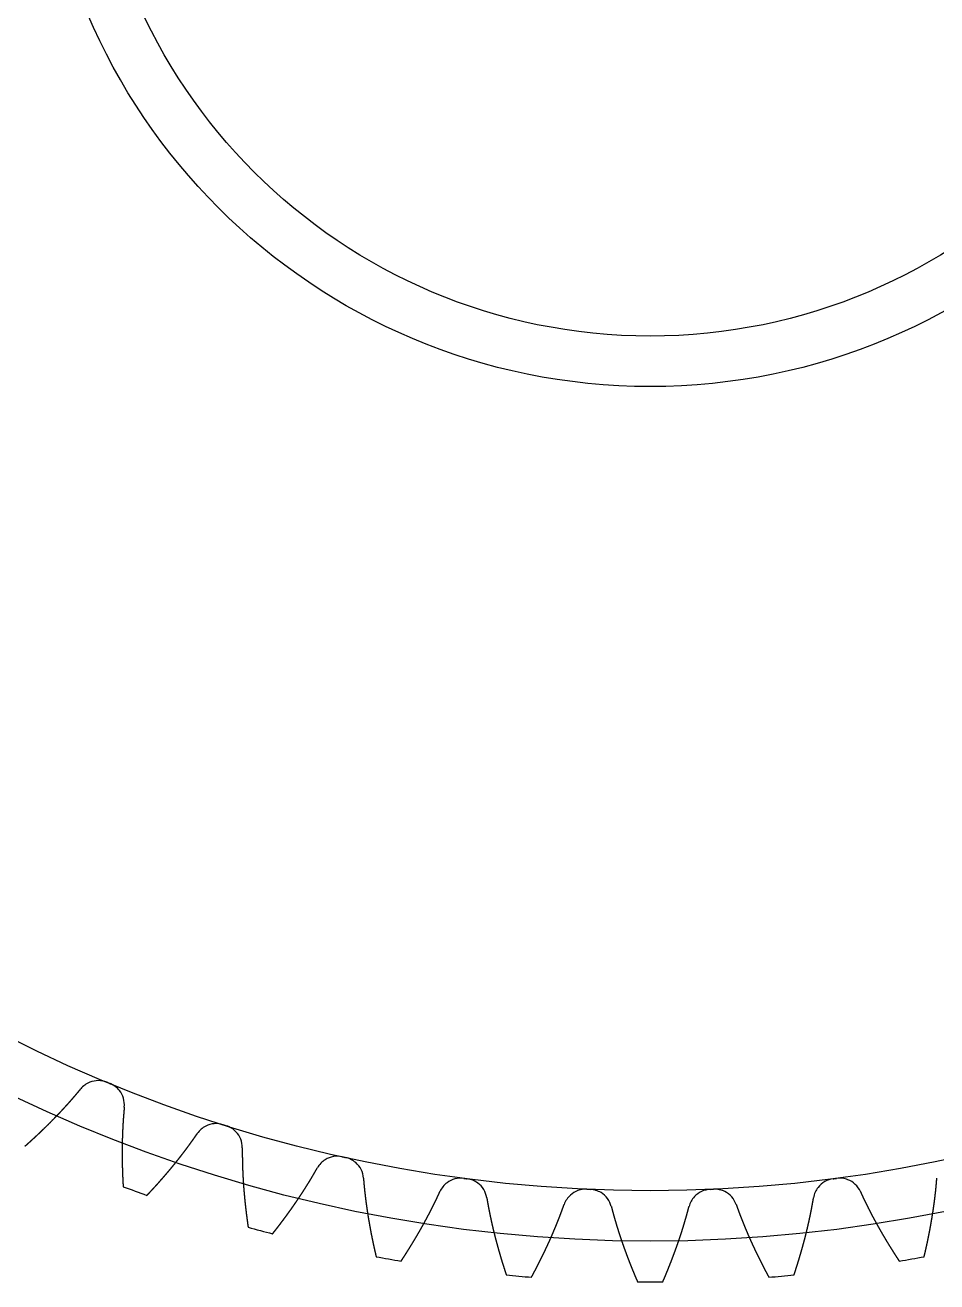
# Model space of a CAD drawing. Header units: centimetres. Extents: x -4.62 to 4.63, y -4.62 to 4.62.
# Drawn here: x -1.919 to 0.88, y -4.625 to -0.765 of the extents above; entities that cross this region are included whole.
import ezdxf

# ---------------------------------------------------------------- set-up
doc = ezdxf.new("R2010")
doc.units = ezdxf.units.CM
doc.header["$MEASUREMENT"] = 0
for name, color, linetype in [('', 7, 'Continuous'), ('Spur Gear (30 teeth)_Sketch1', 7, 'Continuous'), ('Spur Gear (30 teeth)_Sketch2', 7, 'Continuous'), ('Spur Gear (30 teeth)_Sketch3', 7, 'Continuous'), ('Spur Gear (72 teeth)_Sketch1', 7, 'Continuous'), ('Spur Gear (72 teeth)_Sketch3', 7, 'Continuous')]:
    doc.layers.add(name, color=color, linetype=linetype)

# ---------------------------------------------------------------- blocks, each defined once
blk = doc.blocks.new('SpurGear(72teeth)')
at = {"layer": 'Spur Gear (72 teeth)_Sketch1'}
blk.add_circle((0, 0), 4.3449, dxfattribs=at)
at = {"layer": 'Spur Gear (72 teeth)_Sketch3'}
blk.add_circle((0, 0), 4.5, dxfattribs=at)
blk = doc.blocks.new('SpurGear(30teeth)')
at = {"layer": 'Spur Gear (30 teeth)_Sketch1'}
for radius in [1.7199, 0.25]:
    blk.add_circle((0, 0), radius, dxfattribs=at)
blk.add_point((0, 0), dxfattribs=at)
at = {"layer": 'Spur Gear (30 teeth)_Sketch2'}
for p, q in [((1.715, 0.1156), (1.7579, 0.1184)), ((1.715, -0.1156), (1.715, 0.1156)), ((1.715, -0.1156), (1.7579, -0.1184))]:
    blk.add_line(p, q, dxfattribs=at)
blk.add_arc((0, 0), 2, 358.6797, 1.3203, dxfattribs=at)
for points in [[(1.7579, 0.1184), (1.7586, 0.1185), (1.76, 0.1185), (1.7621, 0.1186), (1.7649, 0.1186), (1.7683, 0.1185), (1.7718, 0.1183), (1.7753, 0.118), (1.7788, 0.1177), (1.7822, 0.1173), (1.7857, 0.117), (1.7892, 0.1166), (1.7927, 0.1162), (1.7962, 0.1157), (1.7996, 0.1152), (1.8031, 0.1146), (1.8066, 0.1141), (1.8101, 0.1134), (1.8136, 0.1128), (1.817, 0.1121), (1.8205, 0.1114), (1.824, 0.1107), (1.8275, 0.11), (1.831, 0.1092), (1.8344, 0.1084), (1.8379, 0.1076), (1.8414, 0.1067), (1.8449, 0.1059), (1.8483, 0.105), (1.8518, 0.1041), (1.8553, 0.1031), (1.8587, 0.1022), (1.8622, 0.1012), (1.8657, 0.1002), (1.8691, 0.0991), (1.8726, 0.0981), (1.8761, 0.097), (1.8795, 0.0959), (1.883, 0.0948), (1.8864, 0.0937), (1.8899, 0.0925), (1.8934, 0.0914), (1.8968, 0.0902), (1.9003, 0.089), (1.9037, 0.0877), (1.9072, 0.0865), (1.9106, 0.0852), (1.9141, 0.0839), (1.9175, 0.0826), (1.9209, 0.0813), (1.9244, 0.0799), (1.9278, 0.0786), (1.9313, 0.0772), (1.9347, 0.0758), (1.9381, 0.0744), (1.9415, 0.073), (1.945, 0.0715), (1.9484, 0.0701), (1.9518, 0.0686), (1.9552, 0.0671), (1.9587, 0.0656), (1.9621, 0.064), (1.9655, 0.0625), (1.9689, 0.0609), (1.9723, 0.0593), (1.9757, 0.0577), (1.9791, 0.0561), (1.9825, 0.0545), (1.9859, 0.0528), (1.9893, 0.0512), (1.9927, 0.0495), (1.9954, 0.0481), (1.9974, 0.0471), (1.9988, 0.0464), (1.9995, 0.0461)], [(1.7579, -0.1184), (1.7586, -0.1185), (1.76, -0.1185), (1.7621, -0.1186), (1.7649, -0.1186), (1.7683, -0.1185), (1.7718, -0.1183), (1.7753, -0.118), (1.7788, -0.1177), (1.7822, -0.1173), (1.7857, -0.117), (1.7892, -0.1166), (1.7927, -0.1162), (1.7962, -0.1157), (1.7996, -0.1152), (1.8031, -0.1146), (1.8066, -0.1141), (1.8101, -0.1134), (1.8136, -0.1128), (1.817, -0.1121), (1.8205, -0.1114), (1.824, -0.1107), (1.8275, -0.11), (1.831, -0.1092), (1.8344, -0.1084), (1.8379, -0.1076), (1.8414, -0.1067), (1.8449, -0.1059), (1.8483, -0.105), (1.8518, -0.1041), (1.8553, -0.1031), (1.8587, -0.1022), (1.8622, -0.1012), (1.8657, -0.1002), (1.8691, -0.0991), (1.8726, -0.0981), (1.8761, -0.097), (1.8795, -0.0959), (1.883, -0.0948), (1.8864, -0.0937), (1.8899, -0.0925), (1.8934, -0.0914), (1.8968, -0.0902), (1.9003, -0.089), (1.9037, -0.0877), (1.9072, -0.0865), (1.9106, -0.0852), (1.9141, -0.0839), (1.9175, -0.0826), (1.9209, -0.0813), (1.9244, -0.0799), (1.9278, -0.0786), (1.9313, -0.0772), (1.9347, -0.0758), (1.9381, -0.0744), (1.9415, -0.073), (1.945, -0.0715), (1.9484, -0.0701), (1.9518, -0.0686), (1.9552, -0.0671), (1.9587, -0.0656), (1.9621, -0.064), (1.9655, -0.0625), (1.9689, -0.0609), (1.9723, -0.0593), (1.9757, -0.0577), (1.9791, -0.0561), (1.9825, -0.0545), (1.9859, -0.0528), (1.9893, -0.0512), (1.9927, -0.0495), (1.9954, -0.0481), (1.9974, -0.0471), (1.9988, -0.0464), (1.9995, -0.0461)]]:
    blk.add_open_spline(points, degree=5, dxfattribs=at)
blk.add_point((0, 0), dxfattribs=at)
at = {"layer": 'Spur Gear (30 teeth)_Sketch3'}
blk.add_circle((0, 0), 1.875, dxfattribs=at)
blk.add_point((0, 0), dxfattribs=at)

msp = doc.modelspace()

# ---------------------------------------------------------------- linework, layer by layer
at = {"layer": ''}
for radius, start, end in [(4.3449, 247.4288, 247.5712), (4.3449, 252.4288, 252.5712), (4.3449, 257.4288, 257.5712), (4.3449, 262.4288, 262.5712), (4.3449, 277.4288, 277.5712), (4.625, 249.5186, 250.4814), (4.3449, 267.4288, 267.5712), (4.3449, 272.4288, 272.5712), (4.625, 254.5186, 255.4814), (4.625, 259.5186, 260.4814), (4.625, 279.5186, 280.4814), (4.625, 264.5186, 265.4814), (4.625, 269.5186, 270.4814), (4.625, 274.5186, 275.4814)]:
    msp.add_arc((0, 0, 0.5), radius, start, end, dxfattribs=at)
for points, degree, knots in [([(-1.6677, -4.0121, 0.5), (-1.6761, -4.0086, 0.5), (-1.6852, -4.0068, 0.5), (-1.7034, -4.0067, 0.5), (-1.7124, -4.0085, 0.5), (-1.7263, -4.0141, 0.5), (-1.7314, -4.0169, 0.5), (-1.7408, -4.0239, 0.5), (-1.7451, -4.0279, 0.5), (-1.7488, -4.0324, 0.5)], 3, [0, 0, 0, 0, 0.02734511, 0.02734511, 0.05469023, 0.05469023, 0.07222623, 0.07222623, 0.08976223, 0.08976223, 0.08976223, 0.08976223]), ([(-1.9193, -4.2079, 0.5), (-1.9184, -4.2071, 0.5), (-1.9166, -4.2055, 0.5), (-1.9139, -4.2031, 0.5), (-1.9102, -4.1998, 0.5), (-1.9057, -4.1957, 0.5), (-1.9012, -4.1917, 0.5), (-1.8967, -4.1875, 0.5), (-1.8922, -4.1834, 0.5), (-1.8878, -4.1793, 0.5), (-1.8833, -4.1752, 0.5), (-1.8789, -4.171, 0.5), (-1.8745, -4.1668, 0.5), (-1.8701, -4.1627, 0.5), (-1.8658, -4.1585, 0.5), (-1.8614, -4.1543, 0.5), (-1.8571, -4.1501, 0.5), (-1.8528, -4.1458, 0.5), (-1.8485, -4.1416, 0.5), (-1.8442, -4.1374, 0.5), (-1.84, -4.1331, 0.5), (-1.8358, -4.1288, 0.5), (-1.8316, -4.1245, 0.5), (-1.8274, -4.1203, 0.5), (-1.8232, -4.1159, 0.5), (-1.819, -4.1116, 0.5), (-1.8149, -4.1073, 0.5), (-1.8108, -4.1029, 0.5), (-1.8067, -4.0986, 0.5), (-1.8026, -4.0942, 0.5), (-1.7986, -4.0898, 0.5), (-1.7946, -4.0854, 0.5), (-1.7906, -4.081, 0.5), (-1.7866, -4.0766, 0.5), (-1.7826, -4.0721, 0.5), (-1.7787, -4.0677, 0.5), (-1.7748, -4.0632, 0.5), (-1.7709, -4.0587, 0.5), (-1.767, -4.0543, 0.5), (-1.7632, -4.0497, 0.5), (-1.7594, -4.0452, 0.5), (-1.7557, -4.0409, 0.5), (-1.7528, -4.0374, 0.5), (-1.7507, -4.0348, 0.5), (-1.7494, -4.0332, 0.5), (-1.7488, -4.0324, 0.5)], 5, [-1, -1, -1, -1, -1, -1, -0.9857143, -0.9714286, -0.9571429, -0.9428571, -0.9285714, -0.9142857, -0.9, -0.8857143, -0.8714286, -0.8571429, -0.8428571, -0.8285714, -0.8142857, -0.8, -0.7857143, -0.7714286, -0.7571429, -0.7428571, -0.7285714, -0.7142857, -0.7, -0.6857143, -0.6714286, -0.6571429, -0.6428571, -0.6285714, -0.6142857, -0.6, -0.5857143, -0.5714286, -0.5571429, -0.5428571, -0.5285714, -0.5142857, -0.5, -0.4857143, -0.4714286, -0.4571429, -0.4428571, -0.4285714, -0.4169569, -0.4169569, -0.4169569, -0.4169569, -0.4169569, -0.4169569]), ([(-1.6148, -4.0879, 0.5), (-1.6139, -4.0789, 0.5), (-1.6148, -4.0697, 0.5), (-1.62, -4.0522, 0.5), (-1.6242, -4.0441, 0.5), (-1.6336, -4.0324, 0.5), (-1.6379, -4.0284, 0.5), (-1.6472, -4.0214, 0.5), (-1.6523, -4.0185, 0.5), (-1.6577, -4.0162, 0.5)], 3, [0, 0, 0, 0, 0.02734511, 0.02734511, 0.05469023, 0.05469023, 0.07222623, 0.07222623, 0.08976223, 0.08976223, 0.08976223, 0.08976223]), ([(-1.6148, -4.0879, 0.5), (-1.6149, -4.0889, 0.5), (-1.6151, -4.091, 0.5), (-1.6154, -4.0943, 0.5), (-1.6158, -4.0988, 0.5), (-1.6163, -4.1045, 0.5), (-1.6168, -4.1104, 0.5), (-1.6173, -4.1163, 0.5), (-1.6178, -4.1222, 0.5), (-1.6182, -4.1281, 0.5), (-1.6186, -4.134, 0.5), (-1.6189, -4.14, 0.5), (-1.6193, -4.1459, 0.5), (-1.6196, -4.1518, 0.5), (-1.6199, -4.1578, 0.5), (-1.6201, -4.1637, 0.5), (-1.6204, -4.1697, 0.5), (-1.6206, -4.1757, 0.5), (-1.6208, -4.1816, 0.5), (-1.621, -4.1876, 0.5), (-1.6211, -4.1936, 0.5), (-1.6212, -4.1996, 0.5), (-1.6213, -4.2056, 0.5), (-1.6214, -4.2116, 0.5), (-1.6214, -4.2176, 0.5), (-1.6215, -4.2236, 0.5), (-1.6215, -4.2296, 0.5), (-1.6215, -4.2357, 0.5), (-1.6214, -4.2417, 0.5), (-1.6214, -4.2477, 0.5), (-1.6213, -4.2538, 0.5), (-1.6212, -4.2598, 0.5), (-1.6211, -4.2658, 0.5), (-1.6209, -4.2719, 0.5), (-1.6208, -4.2779, 0.5), (-1.6206, -4.284, 0.5), (-1.6204, -4.2901, 0.5), (-1.6201, -4.2961, 0.5), (-1.6199, -4.3022, 0.5), (-1.6196, -4.3083, 0.5), (-1.6193, -4.3144, 0.5), (-1.619, -4.3205, 0.5), (-1.6187, -4.3253, 0.5), (-1.6185, -4.329, 0.5), (-1.6184, -4.3314, 0.5), (-1.6183, -4.3326, 0.5)], 5, [0.4169569, 0.4169569, 0.4169569, 0.4169569, 0.4169569, 0.4169569, 0.4285714, 0.4428571, 0.4571429, 0.4714286, 0.4857143, 0.5, 0.5142857, 0.5285714, 0.5428571, 0.5571429, 0.5714286, 0.5857143, 0.6, 0.6142857, 0.6285714, 0.6428571, 0.6571429, 0.6714286, 0.6857143, 0.7, 0.7142857, 0.7285714, 0.7428571, 0.7571429, 0.7714286, 0.7857143, 0.8, 0.8142857, 0.8285714, 0.8428571, 0.8571429, 0.8714286, 0.8857143, 0.9, 0.9142857, 0.9285714, 0.9428571, 0.9571429, 0.9714286, 0.9857143, 1, 1, 1, 1, 1, 1]), ([(-1.3117, -4.1422, 0.5), (-1.3204, -4.1394, 0.5), (-1.3295, -4.1384, 0.5), (-1.3477, -4.1399, 0.5), (-1.3565, -4.1424, 0.5), (-1.3699, -4.1492, 0.5), (-1.3747, -4.1525, 0.5), (-1.3835, -4.1603, 0.5), (-1.3874, -4.1647, 0.5), (-1.3907, -4.1695, 0.5)], 3, [0, 0, 0, 0, 0.02734511, 0.02734511, 0.05469023, 0.05469023, 0.07222623, 0.07222623, 0.08976223, 0.08976223, 0.08976223, 0.08976223]), ([(-1.2524, -4.2131, 0.5), (-1.2522, -4.204, 0.5), (-1.2539, -4.1949, 0.5), (-1.2606, -4.178, 0.5), (-1.2656, -4.1703, 0.5), (-1.276, -4.1595, 0.5), (-1.2805, -4.1558, 0.5), (-1.2905, -4.1496, 0.5), (-1.2958, -4.1472, 0.5), (-1.3014, -4.1454, 0.5)], 3, [0, 0, 0, 0, 0.02734511, 0.02734511, 0.05469023, 0.05469023, 0.07222623, 0.07222623, 0.08976223, 0.08976223, 0.08976223, 0.08976223]), ([(-1.5453, -4.3592, 0.5), (-1.5444, -4.3583, 0.5), (-1.5428, -4.3566, 0.5), (-1.5402, -4.3539, 0.5), (-1.5369, -4.3503, 0.5), (-1.5328, -4.3459, 0.5), (-1.5286, -4.3414, 0.5), (-1.5245, -4.3369, 0.5), (-1.5204, -4.3324, 0.5), (-1.5163, -4.3279, 0.5), (-1.5123, -4.3234, 0.5), (-1.5082, -4.3189, 0.5), (-1.5042, -4.3144, 0.5), (-1.5002, -4.3098, 0.5), (-1.4962, -4.3053, 0.5), (-1.4923, -4.3007, 0.5), (-1.4883, -4.2961, 0.5), (-1.4844, -4.2916, 0.5), (-1.4805, -4.287, 0.5), (-1.4766, -4.2824, 0.5), (-1.4728, -4.2777, 0.5), (-1.4689, -4.2731, 0.5), (-1.4651, -4.2685, 0.5), (-1.4613, -4.2638, 0.5), (-1.4575, -4.2592, 0.5), (-1.4538, -4.2545, 0.5), (-1.45, -4.2498, 0.5), (-1.4463, -4.2451, 0.5), (-1.4426, -4.2404, 0.5), (-1.439, -4.2357, 0.5), (-1.4353, -4.231, 0.5), (-1.4317, -4.2263, 0.5), (-1.4281, -4.2215, 0.5), (-1.4245, -4.2168, 0.5), (-1.4209, -4.212, 0.5), (-1.4174, -4.2072, 0.5), (-1.4139, -4.2024, 0.5), (-1.4104, -4.1976, 0.5), (-1.407, -4.1928, 0.5), (-1.4035, -4.188, 0.5), (-1.4001, -4.1832, 0.5), (-1.3969, -4.1785, 0.5), (-1.3943, -4.1748, 0.5), (-1.3924, -4.1721, 0.5), (-1.3912, -4.1703, 0.5), (-1.3907, -4.1695, 0.5)], 5, [-1, -1, -1, -1, -1, -1, -0.9857143, -0.9714286, -0.9571429, -0.9428571, -0.9285714, -0.9142857, -0.9, -0.8857143, -0.8714286, -0.8571429, -0.8428571, -0.8285714, -0.8142857, -0.8, -0.7857143, -0.7714286, -0.7571429, -0.7428571, -0.7285714, -0.7142857, -0.7, -0.6857143, -0.6714286, -0.6571429, -0.6428571, -0.6285714, -0.6142857, -0.6, -0.5857143, -0.5714286, -0.5571429, -0.5428571, -0.5285714, -0.5142857, -0.5, -0.4857143, -0.4714286, -0.4571429, -0.4428571, -0.4285714, -0.4169569, -0.4169569, -0.4169569, -0.4169569, -0.4169569, -0.4169569]), ([(-1.2524, -4.2131, 0.5), (-1.2524, -4.2141, 0.5), (-1.2524, -4.2162, 0.5), (-1.2524, -4.2195, 0.5), (-1.2525, -4.224, 0.5), (-1.2525, -4.2297, 0.5), (-1.2524, -4.2356, 0.5), (-1.2524, -4.2416, 0.5), (-1.2523, -4.2475, 0.5), (-1.2522, -4.2534, 0.5), (-1.2521, -4.2594, 0.5), (-1.2519, -4.2653, 0.5), (-1.2518, -4.2712, 0.5), (-1.2516, -4.2772, 0.5), (-1.2513, -4.2831, 0.5), (-1.2511, -4.2891, 0.5), (-1.2508, -4.2951, 0.5), (-1.2505, -4.301, 0.5), (-1.2502, -4.307, 0.5), (-1.2498, -4.313, 0.5), (-1.2494, -4.3189, 0.5), (-1.249, -4.3249, 0.5), (-1.2486, -4.3309, 0.5), (-1.2482, -4.3369, 0.5), (-1.2477, -4.3429, 0.5), (-1.2472, -4.3489, 0.5), (-1.2467, -4.3549, 0.5), (-1.2461, -4.3609, 0.5), (-1.2456, -4.3669, 0.5), (-1.245, -4.3729, 0.5), (-1.2444, -4.3789, 0.5), (-1.2438, -4.3849, 0.5), (-1.2431, -4.3909, 0.5), (-1.2424, -4.3969, 0.5), (-1.2417, -4.4029, 0.5), (-1.241, -4.4089, 0.5), (-1.2403, -4.415, 0.5), (-1.2395, -4.421, 0.5), (-1.2387, -4.427, 0.5), (-1.2379, -4.4331, 0.5), (-1.2371, -4.4391, 0.5), (-1.2363, -4.4451, 0.5), (-1.2356, -4.4499, 0.5), (-1.2351, -4.4536, 0.5), (-1.2347, -4.456, 0.5), (-1.2345, -4.4572, 0.5)], 5, [0.4169569, 0.4169569, 0.4169569, 0.4169569, 0.4169569, 0.4169569, 0.4285714, 0.4428571, 0.4571429, 0.4714286, 0.4857143, 0.5, 0.5142857, 0.5285714, 0.5428571, 0.5571429, 0.5714286, 0.5857143, 0.6, 0.6142857, 0.6285714, 0.6428571, 0.6571429, 0.6714286, 0.6857143, 0.7, 0.7142857, 0.7285714, 0.7428571, 0.7571429, 0.7714286, 0.7857143, 0.8, 0.8142857, 0.8285714, 0.8428571, 0.8571429, 0.8714286, 0.8857143, 0.9, 0.9142857, 0.9285714, 0.9428571, 0.9571429, 0.9714286, 0.9857143, 1, 1, 1, 1, 1, 1]), ([(-0.9457, -4.2408, 0.5), (-0.9546, -4.2388, 0.5), (-0.9638, -4.2385, 0.5), (-0.9817, -4.2416, 0.5), (-0.9903, -4.2449, 0.5), (-1.003, -4.2529, 0.5), (-1.0076, -4.2566, 0.5), (-1.0156, -4.265, 0.5), (-1.0191, -4.2697, 0.5), (-1.022, -4.2748, 0.5)], 3, [0, 0, 0, 0, 0.02734511, 0.02734511, 0.05469023, 0.05469023, 0.07222623, 0.07222623, 0.08976223, 0.08976223, 0.08976223, 0.08976223]), ([(-0.8804, -4.3062, 0.5), (-0.8811, -4.2971, 0.5), (-0.8835, -4.2883, 0.5), (-0.8917, -4.272, 0.5), (-0.8973, -4.2647, 0.5), (-0.9086, -4.2549, 0.5), (-0.9135, -4.2516, 0.5), (-0.9239, -4.2463, 0.5), (-0.9294, -4.2444, 0.5), (-0.9351, -4.2431, 0.5)], 3, [0, 0, 0, 0, 0.02734511, 0.02734511, 0.05469023, 0.05469023, 0.07222623, 0.07222623, 0.08976223, 0.08976223, 0.08976223, 0.08976223]), ([(-1.1595, -4.4773, 0.5), (-1.1587, -4.4764, 0.5), (-1.1572, -4.4744, 0.5), (-1.1549, -4.4716, 0.5), (-1.1519, -4.4677, 0.5), (-1.1482, -4.4629, 0.5), (-1.1444, -4.4581, 0.5), (-1.1407, -4.4533, 0.5), (-1.137, -4.4485, 0.5), (-1.1334, -4.4436, 0.5), (-1.1297, -4.4388, 0.5), (-1.1261, -4.4339, 0.5), (-1.1225, -4.4291, 0.5), (-1.1189, -4.4242, 0.5), (-1.1153, -4.4193, 0.5), (-1.1118, -4.4144, 0.5), (-1.1082, -4.4095, 0.5), (-1.1047, -4.4046, 0.5), (-1.1012, -4.3997, 0.5), (-1.0978, -4.3948, 0.5), (-1.0943, -4.3898, 0.5), (-1.0909, -4.3849, 0.5), (-1.0875, -4.3799, 0.5), (-1.0841, -4.375, 0.5), (-1.0808, -4.37, 0.5), (-1.0774, -4.365, 0.5), (-1.0741, -4.36, 0.5), (-1.0708, -4.355, 0.5), (-1.0676, -4.35, 0.5), (-1.0643, -4.345, 0.5), (-1.0611, -4.34, 0.5), (-1.0579, -4.335, 0.5), (-1.0547, -4.3299, 0.5), (-1.0516, -4.3249, 0.5), (-1.0484, -4.3198, 0.5), (-1.0453, -4.3148, 0.5), (-1.0422, -4.3097, 0.5), (-1.0392, -4.3046, 0.5), (-1.0362, -4.2995, 0.5), (-1.0332, -4.2944, 0.5), (-1.0302, -4.2893, 0.5), (-1.0274, -4.2844, 0.5), (-1.0251, -4.2804, 0.5), (-1.0235, -4.2775, 0.5), (-1.0224, -4.2757, 0.5), (-1.022, -4.2748, 0.5)], 5, [-1, -1, -1, -1, -1, -1, -0.9857143, -0.9714286, -0.9571429, -0.9428571, -0.9285714, -0.9142857, -0.9, -0.8857143, -0.8714286, -0.8571429, -0.8428571, -0.8285714, -0.8142857, -0.8, -0.7857143, -0.7714286, -0.7571429, -0.7428571, -0.7285714, -0.7142857, -0.7, -0.6857143, -0.6714286, -0.6571429, -0.6428571, -0.6285714, -0.6142857, -0.6, -0.5857143, -0.5714286, -0.5571429, -0.5428571, -0.5285714, -0.5142857, -0.5, -0.4857143, -0.4714286, -0.4571429, -0.4428571, -0.4285714, -0.4169569, -0.4169569, -0.4169569, -0.4169569, -0.4169569, -0.4169569]), ([(-0.8804, -4.3062, 0.5), (-0.8803, -4.3072, 0.5), (-0.8802, -4.3093, 0.5), (-0.8799, -4.3126, 0.5), (-0.8795, -4.3171, 0.5), (-0.8791, -4.3228, 0.5), (-0.8785, -4.3287, 0.5), (-0.878, -4.3346, 0.5), (-0.8774, -4.3405, 0.5), (-0.8768, -4.3464, 0.5), (-0.8761, -4.3523, 0.5), (-0.8754, -4.3582, 0.5), (-0.8747, -4.3641, 0.5), (-0.874, -4.37, 0.5), (-0.8733, -4.3759, 0.5), (-0.8725, -4.3818, 0.5), (-0.8717, -4.3877, 0.5), (-0.8709, -4.3936, 0.5), (-0.87, -4.3996, 0.5), (-0.8692, -4.4055, 0.5), (-0.8683, -4.4114, 0.5), (-0.8673, -4.4173, 0.5), (-0.8664, -4.4232, 0.5), (-0.8654, -4.4292, 0.5), (-0.8644, -4.4351, 0.5), (-0.8634, -4.441, 0.5), (-0.8624, -4.4469, 0.5), (-0.8613, -4.4529, 0.5), (-0.8602, -4.4588, 0.5), (-0.8591, -4.4647, 0.5), (-0.858, -4.4707, 0.5), (-0.8569, -4.4766, 0.5), (-0.8557, -4.4825, 0.5), (-0.8545, -4.4885, 0.5), (-0.8533, -4.4944, 0.5), (-0.852, -4.5003, 0.5), (-0.8508, -4.5063, 0.5), (-0.8495, -4.5122, 0.5), (-0.8482, -4.5181, 0.5), (-0.8469, -4.5241, 0.5), (-0.8455, -4.53, 0.5), (-0.8442, -4.536, 0.5), (-0.8431, -4.5407, 0.5), (-0.8422, -4.5443, 0.5), (-0.8416, -4.5466, 0.5), (-0.8414, -4.5478, 0.5)], 5, [0.4169569, 0.4169569, 0.4169569, 0.4169569, 0.4169569, 0.4169569, 0.4285714, 0.4428571, 0.4571429, 0.4714286, 0.4857143, 0.5, 0.5142857, 0.5285714, 0.5428571, 0.5571429, 0.5714286, 0.5857143, 0.6, 0.6142857, 0.6285714, 0.6428571, 0.6571429, 0.6714286, 0.6857143, 0.7, 0.7142857, 0.7285714, 0.7428571, 0.7571429, 0.7714286, 0.7857143, 0.8, 0.8142857, 0.8285714, 0.8428571, 0.8571429, 0.8714286, 0.8857143, 0.9, 0.9142857, 0.9285714, 0.9428571, 0.9571429, 0.9714286, 0.9857143, 1, 1, 1, 1, 1, 1]), ([(-0.5725, -4.307, 0.5), (-0.5815, -4.3058, 0.5), (-0.5907, -4.3064, 0.5), (-0.6083, -4.3111, 0.5), (-0.6166, -4.3151, 0.5), (-0.6285, -4.3241, 0.5), (-0.6328, -4.3282, 0.5), (-0.64, -4.3373, 0.5), (-0.6431, -4.3423, 0.5), (-0.6455, -4.3476, 0.5)], 3, [0, 0, 0, 0, 0.02734511, 0.02734511, 0.05469023, 0.05469023, 0.07222623, 0.07222623, 0.08976223, 0.08976223, 0.08976223, 0.08976223]), ([(-0.5017, -4.3666, 0.5), (-0.5032, -4.3576, 0.5), (-0.5064, -4.349, 0.5), (-0.516, -4.3334, 0.5), (-0.5222, -4.3267, 0.5), (-0.5343, -4.3179, 0.5), (-0.5394, -4.315, 0.5), (-0.5503, -4.3107, 0.5), (-0.556, -4.3092, 0.5), (-0.5618, -4.3085, 0.5)], 3, [0, 0, 0, 0, 0.02734511, 0.02734511, 0.05469023, 0.05469023, 0.07222623, 0.07222623, 0.08976223, 0.08976223, 0.08976223, 0.08976223]), ([(0.5618, -4.3085, 0.5), (0.5527, -4.3096, 0.5), (0.544, -4.3126, 0.5), (0.5282, -4.3216, 0.5), (0.5212, -4.3276, 0.5), (0.512, -4.3394, 0.5), (0.509, -4.3445, 0.5), (0.5043, -4.3552, 0.5), (0.5027, -4.3608, 0.5), (0.5017, -4.3666, 0.5)], 3, [0, 0, 0, 0, 0.02734511, 0.02734511, 0.05469023, 0.05469023, 0.07222623, 0.07222623, 0.08976223, 0.08976223, 0.08976223, 0.08976223]), ([(0.6455, -4.3476, 0.5), (0.6418, -4.3393, 0.5), (0.6364, -4.3318, 0.5), (0.6232, -4.3193, 0.5), (0.6154, -4.3144, 0.5), (0.6014, -4.309, 0.5), (0.5958, -4.3076, 0.5), (0.5841, -4.3062, 0.5), (0.5783, -4.3063, 0.5), (0.5725, -4.307, 0.5)], 3, [0, 0, 0, 0, 0.02734511, 0.02734511, 0.05469023, 0.05469023, 0.07222623, 0.07222623, 0.08976223, 0.08976223, 0.08976223, 0.08976223]), ([(0.8414, -4.5478, 0.5), (0.8416, -4.5466, 0.5), (0.8422, -4.5443, 0.5), (0.8431, -4.5407, 0.5), (0.8442, -4.536, 0.5), (0.8455, -4.53, 0.5), (0.8469, -4.5241, 0.5), (0.8482, -4.5181, 0.5), (0.8495, -4.5122, 0.5), (0.8508, -4.5063, 0.5), (0.852, -4.5003, 0.5), (0.8533, -4.4944, 0.5), (0.8545, -4.4885, 0.5), (0.8557, -4.4825, 0.5), (0.8569, -4.4766, 0.5), (0.858, -4.4707, 0.5), (0.8591, -4.4647, 0.5), (0.8602, -4.4588, 0.5), (0.8613, -4.4529, 0.5), (0.8624, -4.4469, 0.5), (0.8634, -4.441, 0.5), (0.8644, -4.4351, 0.5), (0.8654, -4.4292, 0.5), (0.8664, -4.4232, 0.5), (0.8673, -4.4173, 0.5), (0.8683, -4.4114, 0.5), (0.8692, -4.4055, 0.5), (0.87, -4.3996, 0.5), (0.8709, -4.3936, 0.5), (0.8717, -4.3877, 0.5), (0.8725, -4.3818, 0.5), (0.8733, -4.3759, 0.5), (0.874, -4.37, 0.5), (0.8747, -4.3641, 0.5), (0.8754, -4.3582, 0.5), (0.8761, -4.3523, 0.5), (0.8768, -4.3464, 0.5), (0.8774, -4.3405, 0.5), (0.878, -4.3346, 0.5), (0.8785, -4.3287, 0.5), (0.8791, -4.3228, 0.5), (0.8795, -4.3171, 0.5), (0.8799, -4.3126, 0.5), (0.8802, -4.3093, 0.5), (0.8803, -4.3072, 0.5), (0.8804, -4.3062, 0.5)], 5, [-1, -1, -1, -1, -1, -1, -0.9857143, -0.9714286, -0.9571429, -0.9428571, -0.9285714, -0.9142857, -0.9, -0.8857143, -0.8714286, -0.8571429, -0.8428571, -0.8285714, -0.8142857, -0.8, -0.7857143, -0.7714286, -0.7571429, -0.7428571, -0.7285714, -0.7142857, -0.7, -0.6857143, -0.6714286, -0.6571429, -0.6428571, -0.6285714, -0.6142857, -0.6, -0.5857143, -0.5714286, -0.5571429, -0.5428571, -0.5285714, -0.5142857, -0.5, -0.4857143, -0.4714286, -0.4571429, -0.4428571, -0.4285714, -0.4169569, -0.4169569, -0.4169569, -0.4169569, -0.4169569, -0.4169569]), ([(-0.7648, -4.5613, 0.5), (-0.7642, -4.5603, 0.5), (-0.7628, -4.5583, 0.5), (-0.7608, -4.5552, 0.5), (-0.7581, -4.5511, 0.5), (-0.7548, -4.546, 0.5), (-0.7515, -4.5409, 0.5), (-0.7483, -4.5358, 0.5), (-0.745, -4.5306, 0.5), (-0.7418, -4.5255, 0.5), (-0.7386, -4.5203, 0.5), (-0.7354, -4.5152, 0.5), (-0.7322, -4.51, 0.5), (-0.729, -4.5049, 0.5), (-0.7259, -4.4997, 0.5), (-0.7228, -4.4945, 0.5), (-0.7197, -4.4893, 0.5), (-0.7166, -4.4841, 0.5), (-0.7136, -4.4789, 0.5), (-0.7106, -4.4737, 0.5), (-0.7076, -4.4685, 0.5), (-0.7046, -4.4633, 0.5), (-0.7016, -4.458, 0.5), (-0.6987, -4.4528, 0.5), (-0.6958, -4.4476, 0.5), (-0.6929, -4.4423, 0.5), (-0.69, -4.4371, 0.5), (-0.6872, -4.4318, 0.5), (-0.6844, -4.4265, 0.5), (-0.6816, -4.4213, 0.5), (-0.6788, -4.416, 0.5), (-0.676, -4.4107, 0.5), (-0.6733, -4.4054, 0.5), (-0.6706, -4.4001, 0.5), (-0.6679, -4.3948, 0.5), (-0.6653, -4.3894, 0.5), (-0.6627, -4.3841, 0.5), (-0.6601, -4.3788, 0.5), (-0.6575, -4.3735, 0.5), (-0.655, -4.3681, 0.5), (-0.6524, -4.3627, 0.5), (-0.65, -4.3576, 0.5), (-0.6482, -4.3535, 0.5), (-0.6468, -4.3505, 0.5), (-0.6459, -4.3485, 0.5), (-0.6455, -4.3476, 0.5)], 5, [-1, -1, -1, -1, -1, -1, -0.9857143, -0.9714286, -0.9571429, -0.9428571, -0.9285714, -0.9142857, -0.9, -0.8857143, -0.8714286, -0.8571429, -0.8428571, -0.8285714, -0.8142857, -0.8, -0.7857143, -0.7714286, -0.7571429, -0.7428571, -0.7285714, -0.7142857, -0.7, -0.6857143, -0.6714286, -0.6571429, -0.6428571, -0.6285714, -0.6142857, -0.6, -0.5857143, -0.5714286, -0.5571429, -0.5428571, -0.5285714, -0.5142857, -0.5, -0.4857143, -0.4714286, -0.4571429, -0.4428571, -0.4285714, -0.4169569, -0.4169569, -0.4169569, -0.4169569, -0.4169569, -0.4169569]), ([(-0.1949, -4.3405, 0.5), (-0.204, -4.3401, 0.5), (-0.2131, -4.3415, 0.5), (-0.2303, -4.3477, 0.5), (-0.2382, -4.3524, 0.5), (-0.2493, -4.3624, 0.5), (-0.2531, -4.3669, 0.5), (-0.2596, -4.3766, 0.5), (-0.2622, -4.3818, 0.5), (-0.2641, -4.3874, 0.5)], 3, [0, 0, 0, 0, 0.02734511, 0.02734511, 0.05469023, 0.05469023, 0.07222623, 0.07222623, 0.08976223, 0.08976223, 0.08976223, 0.08976223]), ([(-0.1193, -4.3937, 0.5), (-0.1215, -4.3849, 0.5), (-0.1255, -4.3765, 0.5), (-0.1363, -4.3619, 0.5), (-0.1431, -4.3557, 0.5), (-0.1559, -4.348, 0.5), (-0.1613, -4.3456, 0.5), (-0.1725, -4.3422, 0.5), (-0.1783, -4.3413, 0.5), (-0.1841, -4.341, 0.5)], 3, [0, 0, 0, 0, 0.02734511, 0.02734511, 0.05469023, 0.05469023, 0.07222623, 0.07222623, 0.08976223, 0.08976223, 0.08976223, 0.08976223]), ([(0.1841, -4.341, 0.5), (0.175, -4.3414, 0.5), (0.1661, -4.3436, 0.5), (0.1495, -4.3512, 0.5), (0.1421, -4.3566, 0.5), (0.1319, -4.3675, 0.5), (0.1284, -4.3723, 0.5), (0.1228, -4.3826, 0.5), (0.1207, -4.388, 0.5), (0.1193, -4.3937, 0.5)], 3, [0, 0, 0, 0, 0.02734511, 0.02734511, 0.05469023, 0.05469023, 0.07222623, 0.07222623, 0.08976223, 0.08976223, 0.08976223, 0.08976223]), ([(0.2641, -4.3874, 0.5), (0.2611, -4.3788, 0.5), (0.2565, -4.3708, 0.5), (0.2444, -4.3572, 0.5), (0.237, -4.3516, 0.5), (0.2236, -4.345, 0.5), (0.2181, -4.3431, 0.5), (0.2066, -4.3408, 0.5), (0.2008, -4.3403, 0.5), (0.1949, -4.3405, 0.5)], 3, [0, 0, 0, 0, 0.02734511, 0.02734511, 0.05469023, 0.05469023, 0.07222623, 0.07222623, 0.08976223, 0.08976223, 0.08976223, 0.08976223]), ([(0.6455, -4.3476, 0.5), (0.6459, -4.3485, 0.5), (0.6468, -4.3505, 0.5), (0.6482, -4.3535, 0.5), (0.65, -4.3576, 0.5), (0.6524, -4.3627, 0.5), (0.655, -4.3681, 0.5), (0.6575, -4.3735, 0.5), (0.6601, -4.3788, 0.5), (0.6627, -4.3841, 0.5), (0.6653, -4.3894, 0.5), (0.6679, -4.3948, 0.5), (0.6706, -4.4001, 0.5), (0.6733, -4.4054, 0.5), (0.676, -4.4107, 0.5), (0.6788, -4.416, 0.5), (0.6816, -4.4213, 0.5), (0.6844, -4.4265, 0.5), (0.6872, -4.4318, 0.5), (0.69, -4.4371, 0.5), (0.6929, -4.4423, 0.5), (0.6958, -4.4476, 0.5), (0.6987, -4.4528, 0.5), (0.7016, -4.458, 0.5), (0.7046, -4.4633, 0.5), (0.7076, -4.4685, 0.5), (0.7106, -4.4737, 0.5), (0.7136, -4.4789, 0.5), (0.7166, -4.4841, 0.5), (0.7197, -4.4893, 0.5), (0.7228, -4.4945, 0.5), (0.7259, -4.4997, 0.5), (0.729, -4.5049, 0.5), (0.7322, -4.51, 0.5), (0.7354, -4.5152, 0.5), (0.7386, -4.5203, 0.5), (0.7418, -4.5255, 0.5), (0.745, -4.5306, 0.5), (0.7483, -4.5358, 0.5), (0.7515, -4.5409, 0.5), (0.7548, -4.546, 0.5), (0.7581, -4.5511, 0.5), (0.7608, -4.5552, 0.5), (0.7628, -4.5583, 0.5), (0.7642, -4.5603, 0.5), (0.7648, -4.5613, 0.5)], 5, [0.4169569, 0.4169569, 0.4169569, 0.4169569, 0.4169569, 0.4169569, 0.4285714, 0.4428571, 0.4571429, 0.4714286, 0.4857143, 0.5, 0.5142857, 0.5285714, 0.5428571, 0.5571429, 0.5714286, 0.5857143, 0.6, 0.6142857, 0.6285714, 0.6428571, 0.6571429, 0.6714286, 0.6857143, 0.7, 0.7142857, 0.7285714, 0.7428571, 0.7571429, 0.7714286, 0.7857143, 0.8, 0.8142857, 0.8285714, 0.8428571, 0.8571429, 0.8714286, 0.8857143, 0.9, 0.9142857, 0.9285714, 0.9428571, 0.9571429, 0.9714286, 0.9857143, 1, 1, 1, 1, 1, 1]), ([(-0.5017, -4.3666, 0.5), (-0.5016, -4.3675, 0.5), (-0.5012, -4.3696, 0.5), (-0.5007, -4.3729, 0.5), (-0.4999, -4.3774, 0.5), (-0.499, -4.383, 0.5), (-0.4979, -4.3888, 0.5), (-0.4968, -4.3946, 0.5), (-0.4957, -4.4004, 0.5), (-0.4946, -4.4062, 0.5), (-0.4934, -4.4121, 0.5), (-0.4923, -4.4179, 0.5), (-0.4911, -4.4237, 0.5), (-0.4898, -4.4295, 0.5), (-0.4886, -4.4354, 0.5), (-0.4873, -4.4412, 0.5), (-0.486, -4.447, 0.5), (-0.4846, -4.4528, 0.5), (-0.4833, -4.4586, 0.5), (-0.4819, -4.4645, 0.5), (-0.4805, -4.4703, 0.5), (-0.479, -4.4761, 0.5), (-0.4776, -4.4819, 0.5), (-0.4761, -4.4877, 0.5), (-0.4746, -4.4936, 0.5), (-0.4731, -4.4994, 0.5), (-0.4715, -4.5052, 0.5), (-0.4699, -4.511, 0.5), (-0.4684, -4.5168, 0.5), (-0.4667, -4.5226, 0.5), (-0.4651, -4.5284, 0.5), (-0.4634, -4.5342, 0.5), (-0.4617, -4.5401, 0.5), (-0.46, -4.5459, 0.5), (-0.4583, -4.5517, 0.5), (-0.4566, -4.5575, 0.5), (-0.4548, -4.5633, 0.5), (-0.453, -4.5691, 0.5), (-0.4512, -4.5749, 0.5), (-0.4493, -4.5807, 0.5), (-0.4475, -4.5865, 0.5), (-0.4456, -4.5923, 0.5), (-0.4441, -4.5969, 0.5), (-0.4429, -4.6004, 0.5), (-0.4422, -4.6027, 0.5), (-0.4418, -4.6039, 0.5)], 5, [0.4169569, 0.4169569, 0.4169569, 0.4169569, 0.4169569, 0.4169569, 0.4285714, 0.4428571, 0.4571429, 0.4714286, 0.4857143, 0.5, 0.5142857, 0.5285714, 0.5428571, 0.5571429, 0.5714286, 0.5857143, 0.6, 0.6142857, 0.6285714, 0.6428571, 0.6571429, 0.6714286, 0.6857143, 0.7, 0.7142857, 0.7285714, 0.7428571, 0.7571429, 0.7714286, 0.7857143, 0.8, 0.8142857, 0.8285714, 0.8428571, 0.8571429, 0.8714286, 0.8857143, 0.9, 0.9142857, 0.9285714, 0.9428571, 0.9571429, 0.9714286, 0.9857143, 1, 1, 1, 1, 1, 1]), ([(-0.3644, -4.6106, 0.5), (-0.3638, -4.6096, 0.5), (-0.3626, -4.6074, 0.5), (-0.3609, -4.6042, 0.5), (-0.3586, -4.5999, 0.5), (-0.3557, -4.5945, 0.5), (-0.3529, -4.5891, 0.5), (-0.3501, -4.5837, 0.5), (-0.3473, -4.5783, 0.5), (-0.3445, -4.5729, 0.5), (-0.3418, -4.5675, 0.5), (-0.339, -4.5621, 0.5), (-0.3363, -4.5567, 0.5), (-0.3336, -4.5513, 0.5), (-0.331, -4.5458, 0.5), (-0.3283, -4.5404, 0.5), (-0.3257, -4.535, 0.5), (-0.3231, -4.5295, 0.5), (-0.3205, -4.5241, 0.5), (-0.318, -4.5186, 0.5), (-0.3154, -4.5132, 0.5), (-0.3129, -4.5077, 0.5), (-0.3104, -4.5022, 0.5), (-0.3079, -4.4968, 0.5), (-0.3055, -4.4913, 0.5), (-0.3031, -4.4858, 0.5), (-0.3007, -4.4803, 0.5), (-0.2983, -4.4748, 0.5), (-0.296, -4.4693, 0.5), (-0.2936, -4.4638, 0.5), (-0.2913, -4.4583, 0.5), (-0.2891, -4.4528, 0.5), (-0.2868, -4.4473, 0.5), (-0.2846, -4.4418, 0.5), (-0.2824, -4.4363, 0.5), (-0.2802, -4.4307, 0.5), (-0.278, -4.4252, 0.5), (-0.2759, -4.4197, 0.5), (-0.2738, -4.4141, 0.5), (-0.2718, -4.4086, 0.5), (-0.2697, -4.403, 0.5), (-0.2678, -4.3977, 0.5), (-0.2663, -4.3934, 0.5), (-0.2652, -4.3903, 0.5), (-0.2644, -4.3883, 0.5), (-0.2641, -4.3874, 0.5)], 5, [-1, -1, -1, -1, -1, -1, -0.9857143, -0.9714286, -0.9571429, -0.9428571, -0.9285714, -0.9142857, -0.9, -0.8857143, -0.8714286, -0.8571429, -0.8428571, -0.8285714, -0.8142857, -0.8, -0.7857143, -0.7714286, -0.7571429, -0.7428571, -0.7285714, -0.7142857, -0.7, -0.6857143, -0.6714286, -0.6571429, -0.6428571, -0.6285714, -0.6142857, -0.6, -0.5857143, -0.5714286, -0.5571429, -0.5428571, -0.5285714, -0.5142857, -0.5, -0.4857143, -0.4714286, -0.4571429, -0.4428571, -0.4285714, -0.4169569, -0.4169569, -0.4169569, -0.4169569, -0.4169569, -0.4169569]), ([(-0.1193, -4.3937, 0.5), (-0.119, -4.3946, 0.5), (-0.1185, -4.3967, 0.5), (-0.1177, -4.3999, 0.5), (-0.1165, -4.4043, 0.5), (-0.1151, -4.4098, 0.5), (-0.1135, -4.4155, 0.5), (-0.1119, -4.4212, 0.5), (-0.1103, -4.4269, 0.5), (-0.1087, -4.4326, 0.5), (-0.107, -4.4383, 0.5), (-0.1053, -4.444, 0.5), (-0.1036, -4.4497, 0.5), (-0.1019, -4.4554, 0.5), (-0.1001, -4.4611, 0.5), (-0.0983, -4.4668, 0.5), (-0.0965, -4.4724, 0.5), (-0.0947, -4.4781, 0.5), (-0.0928, -4.4838, 0.5), (-0.0909, -4.4895, 0.5), (-0.089, -4.4952, 0.5), (-0.0871, -4.5008, 0.5), (-0.0851, -4.5065, 0.5), (-0.0832, -4.5122, 0.5), (-0.0812, -4.5178, 0.5), (-0.0791, -4.5235, 0.5), (-0.0771, -4.5291, 0.5), (-0.075, -4.5348, 0.5), (-0.0729, -4.5404, 0.5), (-0.0708, -4.5461, 0.5), (-0.0686, -4.5517, 0.5), (-0.0665, -4.5574, 0.5), (-0.0643, -4.563, 0.5), (-0.0621, -4.5687, 0.5), (-0.0599, -4.5743, 0.5), (-0.0576, -4.5799, 0.5), (-0.0553, -4.5855, 0.5), (-0.0531, -4.5912, 0.5), (-0.0507, -4.5968, 0.5), (-0.0484, -4.6024, 0.5), (-0.0461, -4.608, 0.5), (-0.0437, -4.6136, 0.5), (-0.0418, -4.6181, 0.5), (-0.0403, -4.6215, 0.5), (-0.0393, -4.6237, 0.5), (-0.0389, -4.6248, 0.5)], 5, [0.4169569, 0.4169569, 0.4169569, 0.4169569, 0.4169569, 0.4169569, 0.4285714, 0.4428571, 0.4571429, 0.4714286, 0.4857143, 0.5, 0.5142857, 0.5285714, 0.5428571, 0.5571429, 0.5714286, 0.5857143, 0.6, 0.6142857, 0.6285714, 0.6428571, 0.6571429, 0.6714286, 0.6857143, 0.7, 0.7142857, 0.7285714, 0.7428571, 0.7571429, 0.7714286, 0.7857143, 0.8, 0.8142857, 0.8285714, 0.8428571, 0.8571429, 0.8714286, 0.8857143, 0.9, 0.9142857, 0.9285714, 0.9428571, 0.9571429, 0.9714286, 0.9857143, 1, 1, 1, 1, 1, 1]), ([(0.0389, -4.6248, 0.5), (0.0393, -4.6237, 0.5), (0.0403, -4.6215, 0.5), (0.0418, -4.6181, 0.5), (0.0437, -4.6136, 0.5), (0.0461, -4.608, 0.5), (0.0484, -4.6024, 0.5), (0.0507, -4.5968, 0.5), (0.0531, -4.5912, 0.5), (0.0553, -4.5855, 0.5), (0.0576, -4.5799, 0.5), (0.0599, -4.5743, 0.5), (0.0621, -4.5687, 0.5), (0.0643, -4.563, 0.5), (0.0665, -4.5574, 0.5), (0.0686, -4.5517, 0.5), (0.0708, -4.5461, 0.5), (0.0729, -4.5404, 0.5), (0.075, -4.5348, 0.5), (0.0771, -4.5291, 0.5), (0.0791, -4.5235, 0.5), (0.0812, -4.5178, 0.5), (0.0832, -4.5122, 0.5), (0.0851, -4.5065, 0.5), (0.0871, -4.5008, 0.5), (0.089, -4.4952, 0.5), (0.0909, -4.4895, 0.5), (0.0928, -4.4838, 0.5), (0.0947, -4.4781, 0.5), (0.0965, -4.4724, 0.5), (0.0983, -4.4668, 0.5), (0.1001, -4.4611, 0.5), (0.1019, -4.4554, 0.5), (0.1036, -4.4497, 0.5), (0.1053, -4.444, 0.5), (0.107, -4.4383, 0.5), (0.1087, -4.4326, 0.5), (0.1103, -4.4269, 0.5), (0.1119, -4.4212, 0.5), (0.1135, -4.4155, 0.5), (0.1151, -4.4098, 0.5), (0.1165, -4.4043, 0.5), (0.1177, -4.3999, 0.5), (0.1185, -4.3967, 0.5), (0.119, -4.3946, 0.5), (0.1193, -4.3937, 0.5)], 5, [-1, -1, -1, -1, -1, -1, -0.9857143, -0.9714286, -0.9571429, -0.9428571, -0.9285714, -0.9142857, -0.9, -0.8857143, -0.8714286, -0.8571429, -0.8428571, -0.8285714, -0.8142857, -0.8, -0.7857143, -0.7714286, -0.7571429, -0.7428571, -0.7285714, -0.7142857, -0.7, -0.6857143, -0.6714286, -0.6571429, -0.6428571, -0.6285714, -0.6142857, -0.6, -0.5857143, -0.5714286, -0.5571429, -0.5428571, -0.5285714, -0.5142857, -0.5, -0.4857143, -0.4714286, -0.4571429, -0.4428571, -0.4285714, -0.4169569, -0.4169569, -0.4169569, -0.4169569, -0.4169569, -0.4169569]), ([(0.2641, -4.3874, 0.5), (0.2644, -4.3883, 0.5), (0.2652, -4.3903, 0.5), (0.2663, -4.3934, 0.5), (0.2678, -4.3977, 0.5), (0.2697, -4.403, 0.5), (0.2718, -4.4086, 0.5), (0.2738, -4.4141, 0.5), (0.2759, -4.4197, 0.5), (0.278, -4.4252, 0.5), (0.2802, -4.4307, 0.5), (0.2824, -4.4363, 0.5), (0.2846, -4.4418, 0.5), (0.2868, -4.4473, 0.5), (0.2891, -4.4528, 0.5), (0.2913, -4.4583, 0.5), (0.2936, -4.4638, 0.5), (0.296, -4.4693, 0.5), (0.2983, -4.4748, 0.5), (0.3007, -4.4803, 0.5), (0.3031, -4.4858, 0.5), (0.3055, -4.4913, 0.5), (0.3079, -4.4968, 0.5), (0.3104, -4.5022, 0.5), (0.3129, -4.5077, 0.5), (0.3154, -4.5132, 0.5), (0.318, -4.5186, 0.5), (0.3205, -4.5241, 0.5), (0.3231, -4.5295, 0.5), (0.3257, -4.535, 0.5), (0.3283, -4.5404, 0.5), (0.331, -4.5458, 0.5), (0.3336, -4.5513, 0.5), (0.3363, -4.5567, 0.5), (0.339, -4.5621, 0.5), (0.3418, -4.5675, 0.5), (0.3445, -4.5729, 0.5), (0.3473, -4.5783, 0.5), (0.3501, -4.5837, 0.5), (0.3529, -4.5891, 0.5), (0.3557, -4.5945, 0.5), (0.3586, -4.5999, 0.5), (0.3609, -4.6042, 0.5), (0.3626, -4.6074, 0.5), (0.3638, -4.6096, 0.5), (0.3644, -4.6106, 0.5)], 5, [0.4169569, 0.4169569, 0.4169569, 0.4169569, 0.4169569, 0.4169569, 0.4285714, 0.4428571, 0.4571429, 0.4714286, 0.4857143, 0.5, 0.5142857, 0.5285714, 0.5428571, 0.5571429, 0.5714286, 0.5857143, 0.6, 0.6142857, 0.6285714, 0.6428571, 0.6571429, 0.6714286, 0.6857143, 0.7, 0.7142857, 0.7285714, 0.7428571, 0.7571429, 0.7714286, 0.7857143, 0.8, 0.8142857, 0.8285714, 0.8428571, 0.8571429, 0.8714286, 0.8857143, 0.9, 0.9142857, 0.9285714, 0.9428571, 0.9571429, 0.9714286, 0.9857143, 1, 1, 1, 1, 1, 1]), ([(0.4418, -4.6039, 0.5), (0.4422, -4.6027, 0.5), (0.4429, -4.6004, 0.5), (0.4441, -4.5969, 0.5), (0.4456, -4.5923, 0.5), (0.4475, -4.5865, 0.5), (0.4493, -4.5807, 0.5), (0.4512, -4.5749, 0.5), (0.453, -4.5691, 0.5), (0.4548, -4.5633, 0.5), (0.4566, -4.5575, 0.5), (0.4583, -4.5517, 0.5), (0.46, -4.5459, 0.5), (0.4617, -4.5401, 0.5), (0.4634, -4.5342, 0.5), (0.4651, -4.5284, 0.5), (0.4667, -4.5226, 0.5), (0.4684, -4.5168, 0.5), (0.4699, -4.511, 0.5), (0.4715, -4.5052, 0.5), (0.4731, -4.4994, 0.5), (0.4746, -4.4936, 0.5), (0.4761, -4.4877, 0.5), (0.4776, -4.4819, 0.5), (0.479, -4.4761, 0.5), (0.4805, -4.4703, 0.5), (0.4819, -4.4645, 0.5), (0.4833, -4.4586, 0.5), (0.4846, -4.4528, 0.5), (0.486, -4.447, 0.5), (0.4873, -4.4412, 0.5), (0.4886, -4.4354, 0.5), (0.4898, -4.4295, 0.5), (0.4911, -4.4237, 0.5), (0.4923, -4.4179, 0.5), (0.4934, -4.4121, 0.5), (0.4946, -4.4062, 0.5), (0.4957, -4.4004, 0.5), (0.4968, -4.3946, 0.5), (0.4979, -4.3888, 0.5), (0.499, -4.383, 0.5), (0.4999, -4.3774, 0.5), (0.5007, -4.3729, 0.5), (0.5012, -4.3696, 0.5), (0.5016, -4.3675, 0.5), (0.5017, -4.3666, 0.5)], 5, [-1, -1, -1, -1, -1, -1, -0.9857143, -0.9714286, -0.9571429, -0.9428571, -0.9285714, -0.9142857, -0.9, -0.8857143, -0.8714286, -0.8571429, -0.8428571, -0.8285714, -0.8142857, -0.8, -0.7857143, -0.7714286, -0.7571429, -0.7428571, -0.7285714, -0.7142857, -0.7, -0.6857143, -0.6714286, -0.6571429, -0.6428571, -0.6285714, -0.6142857, -0.6, -0.5857143, -0.5714286, -0.5571429, -0.5428571, -0.5285714, -0.5142857, -0.5, -0.4857143, -0.4714286, -0.4571429, -0.4428571, -0.4285714, -0.4169569, -0.4169569, -0.4169569, -0.4169569, -0.4169569, -0.4169569])]:
    msp.add_open_spline(points, degree=degree, knots=knots, dxfattribs=at)

# ---------------------------------------------------------------- block references
for name in ['SpurGear(72teeth)', 'SpurGear(30teeth)']:
    msp.add_blockref(name, (0, 0))

doc.saveas('drawing.dxf')
